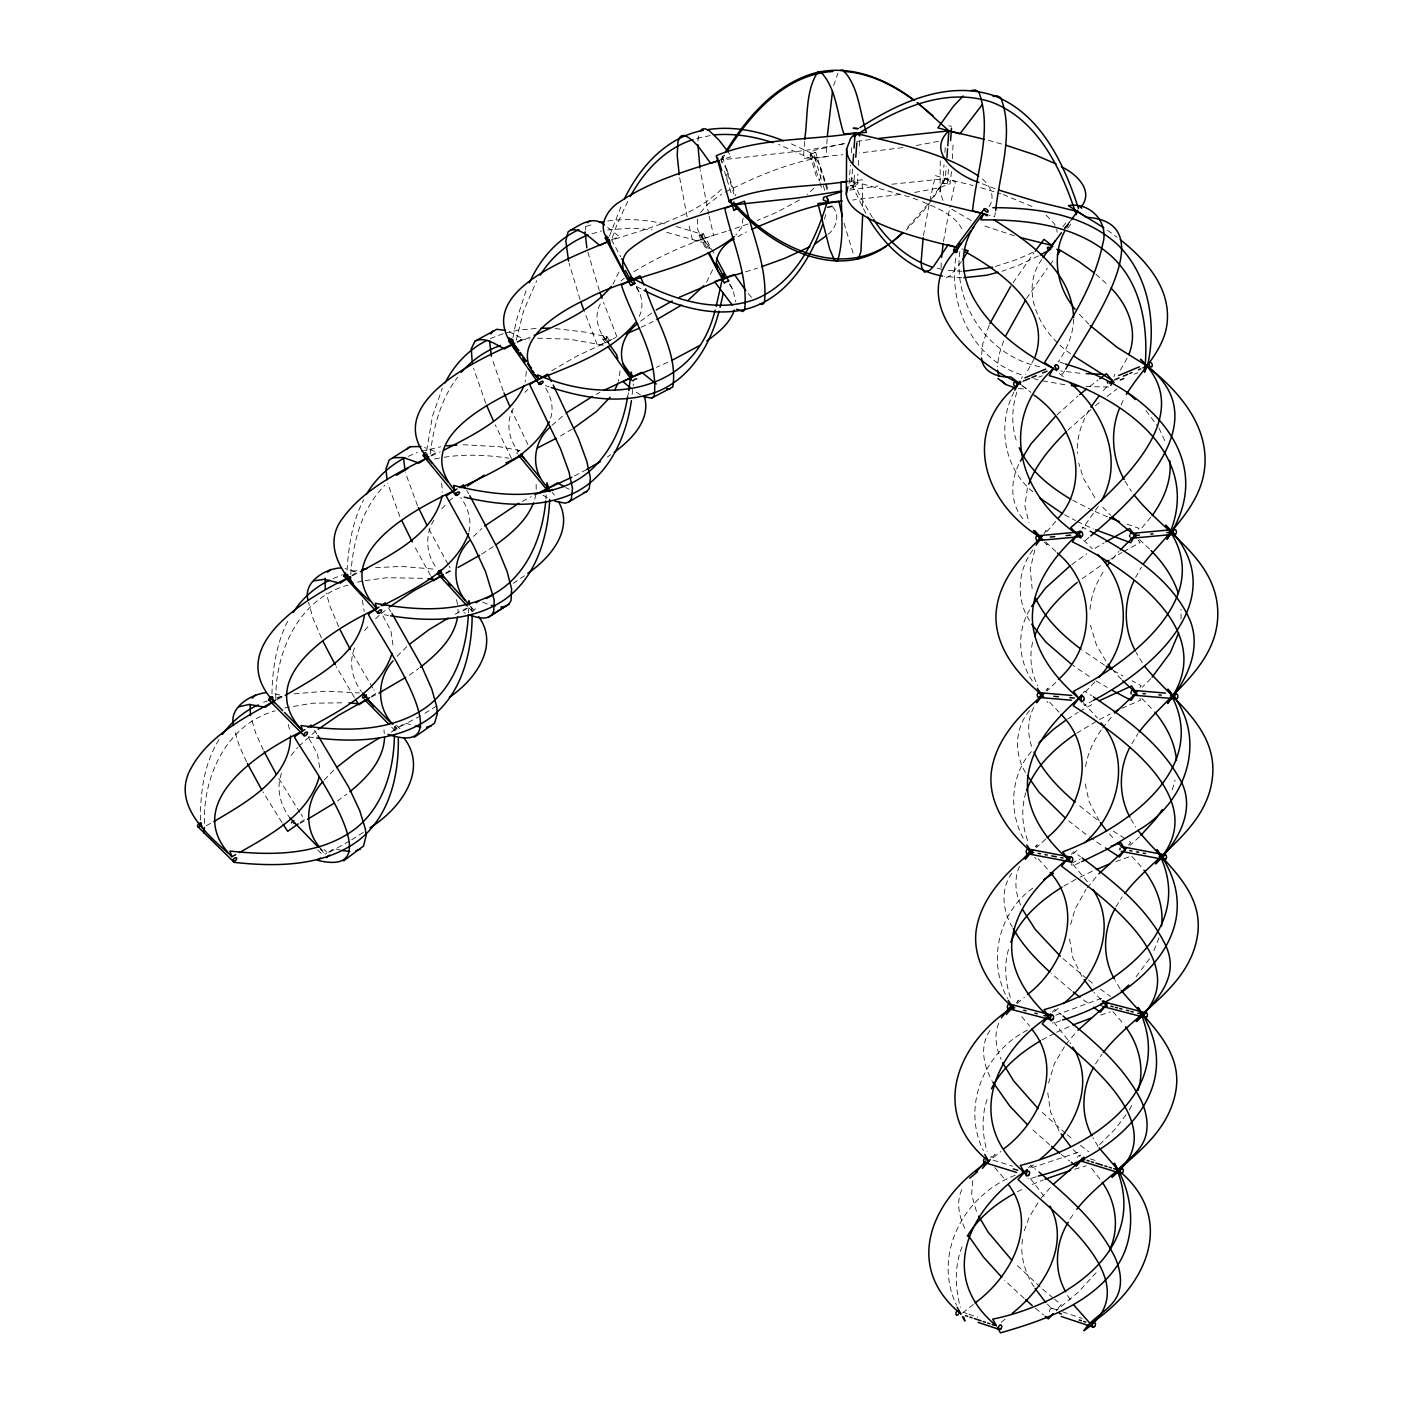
<?xml version="1.0" encoding="UTF-8"?>
<svg xmlns="http://www.w3.org/2000/svg" width="1403" height="1403" viewBox="0 0 1403 1403"><rect width="100%" height="100%" fill="white"/><g stroke="black" fill="none" stroke-linecap="round" stroke-linejoin="round"><path stroke-width="0.75" stroke-dasharray="5 3.75" d="M942.991 200.383L940.045 191.773L940.273 159.03M743.116 218.237L741.573 227.409L735.768 235.178M394.471 730.945L394.541 726.982M200.471 820.159C200.261 791.748 204.259 761.864 220.271 737.715M204.435 823.456C202.751 776.403 226.812 724.246 275.146 710.847M941.115 267.903L941.22 262.659M468.374 612.778L468.549 608.762M271.954 693.941C272.445 668.161 276.601 641.855 288.965 618.916M275.795 698.817C275.321 651.483 299.014 598.625 347.909 585.086M526.406 371.392L525.143 381.897M620.056 370.813L618.442 381.318M850.2 188.809L857.286 184.722L857.864 173.972M858.338 165.379L858.689 158.942M859.373 146.035L859.723 139.598M914.703 192.439L938.765 187.914L950.077 183.723L951.725 169.5M952.304 158.749L953.233 141.563M955.724 258.222C948.568 307.011 973.91 360.939 1023.436 375.408M959.81 251.751C952.76 304.889 988.922 357.905 1042.429 367.253M703.271 233.635C699.395 239.089 697.607 232.67 703.271 233.635L710.392 246.91M804.533 141.528L803.498 158.329L826.051 156.838L827.191 137.932M1090.043 609.498C1090.973 594.96 1096.988 581.105 1105.038 569.092M1181.01 619.056L1181.063 609.2M545.872 499.082L546.17 494.996M347.12 570.284C348.435 546.118 352.311 521.39 363.71 499.749M350.803 574.616C352.837 542.452 361.536 508.517 385.001 485.105M849.043 183.512L850.393 165.098M851.305 152.804L851.902 144.614M852.515 169.009L851.621 180.952L848.552 185.371M850.499 185.862L853.638 185.862L854.725 171.552M948.463 169.219L947.411 183.547L942.711 183.267L943.991 164.8M944.885 152.524L945.341 146.386M940.045 191.773L940.536 187.423L945.376 178.619L946.253 166.676M1073.716 319.06C1073.137 334.493 1067.139 349.347 1058.213 361.816M1021.98 1244.163L1022.577 1238.446M585.261 230.022L585.7 226.392M632.157 394.366L633.402 384.001M426.722 450.573L432.387 416.463L442.313 388.245M430.247 454.063C433.474 426.95 440.77 399.206 457.624 377.214M697.922 140.879L698.659 135.021M697.344 219.166L697.484 228.952L707.112 248.664M726.912 179.321L726.789 169.553L721.037 159.907L731.384 156.575L728.052 151.892M1085.641 766.617C1087.571 753.236 1093.656 740.696 1101.408 729.735M1032.608 642.346C1029.188 656.832 1030.959 672.423 1037.659 685.734M923.455 235.599L929.4 203.207M943.447 241.579L950.199 205.224M995.341 212.642L994.622 216.728L989.115 215.238M468.918 531.79C471.987 519.811 467.795 507.255 460.728 497.486M534.841 499.17L535.525 495.469M1070.612 924.595L1075.066 909.004L1086.027 889.379M627.562 397.119L628.421 392.84M972.665 1180.835L971.648 1194.549L976.681 1212.297M512.954 337.597L516.497 320.112L526.791 288.404M516.216 340.333L523.582 310.957L536.735 280.688M929.803 201.225L935.38 175.621L955.373 181.601L950.62 203.242M1027.347 488.034L1024.909 506.15L1028.978 522.775M1048.532 1083.116L1054.372 1063.79L1064.859 1045.954M1025.856 792.537C1020.753 809.25 1022.173 827.524 1028.802 843.606M550.607 418.164C554.238 407.151 550.748 395.12 544.118 385.983M1024.26 1230.782L1029.118 1217.366L1038.921 1201.266M1008.511 949.428C1003.899 965.124 1005.39 982.153 1010.388 997.568M1016.824 392.156C1011.721 408.326 1011.107 426.214 1016.947 442.278M833.628 85.513L837.942 73.202M1172.259 789.871L1175.1 780.033M281.529 773.246C275.83 788.293 280.354 805.287 289.79 817.809M987.098 1099.408C981.346 1116.122 982.24 1134.518 987.063 1151.354M962.09 1246.741C954.356 1265.98 955.005 1287.516 960.389 1307.28M824.385 219.184L826.876 211.502M1034.87 549.853L1030.188 569.18L1032.134 588.541M354.608 647.94C348.523 662.426 352.293 679.245 361.378 691.609M1019.507 866.247C1013.913 878.769 1015.211 893.395 1020.928 905.636M1159.001 937.87L1153.494 951.55M815.722 152.453L811.109 153.786L815.722 152.401L827.665 191.773M1113.929 376.706L1114.754 374.338M609.568 235.914L621.739 204.715M612.146 238.142L616.969 224.515L628.404 199.98M639.172 316.429C643.959 306.941 642.241 295.524 636.313 286.966M1018.701 464.446C1009.704 482.457 1010.37 505.957 1024.821 520.987M600.326 303.96C592.75 317.639 599.379 333.405 608.779 344.244M618.933 272.094L612.673 284.809M712.671 269.762L706.41 282.477M998.743 1023.278C993.762 1034.835 996.148 1048.181 1001.076 1059.353M1014.018 391.998C996.919 424.916 1003.724 468.006 1032.906 491.839M989.168 325.321L982.942 342.998L981.574 354.538M1003.671 340.876L998.831 355.117L997.463 366.657M819.299 180.285C823.403 172.727 820.369 163.502 814.775 157.574L810.11 154.768L811.565 151.805L814.599 150.279L846.272 143.053M961.792 1189.691C955.618 1202.757 959.494 1218.137 965.843 1230.396M513.34 408.343C505.396 422.18 508.587 440.086 518.9 451.801M1121.067 404.958L1124.277 397.943M1034.221 358.694L1025.628 374.285M1127.17 358.081L1119.366 371.953M1033.748 707.48C1027.066 720.02 1027.417 735.225 1032.292 748.325M1135.588 577.475L1141.463 567.075M1029.662 609.849C1015.912 632.42 1018.385 662.234 1033.941 683.261M1088.798 410.395C1081.397 423.39 1076.276 438.297 1077.451 453.415M1129.345 1109.878L1132.379 1104.038M989.062 206.644C996.305 196.385 989.15 183.53 980.118 177.181M1066.508 227.987L1070.226 221.376M1131.783 743.853L1137.956 733.681M1021.366 378.477L1022.384 376.67M1138.429 529.212L1138.938 528.3L1123.382 522.968M433.965 520.127C424.495 534.701 426.161 554.36 436.526 568.022M1011.861 873.192C1000.164 889.064 1002.601 910.95 1012.352 927.102M1098.374 506.22L1082.695 528.44M1041.833 259.362C1017.929 292.771 1041.833 334.826 1071.91 354.608M1115.946 906.847L1122.172 896.868M1149.531 958.74L1135.185 977.996M933.854 197.086L945.71 177.743L929.452 202.207M720.686 159.451L724.018 154.225M724.72 155.137L721.388 160.363L720.774 159.574M1064.649 370.813L1062.404 374.303L1059.055 372.111M990.08 1030.451C979.452 1045.323 983.31 1065.561 991.956 1080.415M1095.48 1063.948L1101.969 1054.091M1013.089 282.757L1033.958 252.786M1026.54 298.523L1047.357 268.271M1126.1 1114.754L1114.911 1129.415L1099.356 1144.866M1032.818 550.029C1017.561 570.232 1015.737 599.239 1029.574 620.67M1044.025 533.754L1046.182 530.527L1044.288 533.28M961.406 261.589L949.831 276.163L944.465 278.197M1029.609 710.567C1014.737 727.701 1014.001 753.288 1025.383 772.457M1139.973 687.523L1141.235 685.681L1132.063 680.823M700.553 212.572L707.708 204.242L721.651 194.123M1070.015 1219.032L1074.523 1212.543M1082.029 528.089L1082.678 527.177L1088.219 530.159M1102.6 728.069L1112.281 715.968M928.19 203.926L905.426 229.724M931.311 200.506L922.42 212.537L906.233 230.074M1049.847 264.921L1053.6 259.888M1062.825 226.865L1066.648 221.762M1070.857 220.376L1064.614 228.426L1069.384 222.042M1065.035 227.882L1069.963 221.306M1067.683 228.286L1071.506 223.182M1031.328 751.57C1009.792 776.157 1008.441 813.442 1024.821 841.099M1064.614 228.601L1068.42 223.551M1064.614 228.426L1069.928 221.551M1045.954 690.802L1048.059 688.066L1045.182 691.223M1087.29 887.731L1097.532 875.262M1128.643 845.132L1130.748 842.396L1127.24 840.134M1112.369 559.06L1118.91 551.397M1083.186 692.959L1084.607 691.135L1091.622 695.73M1055.757 521.32L1045.13 533.614M1150.811 517.321L1140.201 529.843M1065.947 1044.341L1076.557 1031.749M1035.87 846.605L1037.361 844.799L1034.327 847.517M291.017 755.48L297.629 747.536M324.268 780.015L334.914 768.914M1071.366 854.374L1073.628 851.674L1080.415 856.654M1041.184 1198.039L1052.11 1185.553M1096.111 1272.731L1078.311 1292.198L1056.354 1310.56M1016.438 1002.829L1018.753 1000.129L1015.632 1002.549M1052.39 1012.159L1054.74 1009.476L1061.334 1014.685M364.622 630.543L370.076 624.317M397.102 656.271L408.027 645.45M1094.849 681.946L1083.484 693.941M991.956 1157.756L995.148 1154.195L990.395 1157.44M1056.389 1310.016L1057.196 1309.122M1057.985 1308.245L1061.194 1304.685L1054.723 1299.318M1028.434 1167.927L1030.837 1165.262L1035.695 1169.295M1055.74 682.367L1047.006 691.03M1150.811 678.596L1142.27 687.242M828.068 234.389C836.293 227.952 840.415 215.325 832.645 206.872M441.752 508.868L447.434 502.818M1103.196 390.613L1107.213 386.351M473.548 536.384L481.983 528.44M721.423 189.247C691.767 217.939 649.396 227.461 611.445 240.334M813.95 188.16L807.163 194.438M1045.673 839.117L1036.291 847.728M1139.429 836.784L1130.029 845.395M298.962 746.203L315.149 731.524M1056.915 414.902L1078.065 395.927M1067.736 430.283L1093.709 407.133M524.862 392.366L527.861 389.508M552.045 425.284L565.304 413.832M375.566 618.846L379.687 614.935M1073.313 853.761L1079.012 848.605M448.855 501.309L453.116 497.521M1089.079 537.314L1084.256 541.418L1083.414 540.558M1054.442 1011.581L1060.422 1006.53M1017.017 1003.566L1024.471 997.34M1030.521 1167.384L1033.555 1164.876M1095.375 405.765L1102.056 400.311M381.3 613.62L387.754 608.376M993.342 1157.615L1000.988 1151.425M1032.783 888.134C998.252 912.704 987.203 961.388 1007.547 998.533M621.038 280.828L624.282 278.232M1001.251 1322.292L1005.933 1318.592M640.592 321.217L653.149 312.062M962.616 1312.91L973.524 1304.316M1089.763 386.369L1098.075 380.038M1107.055 396.505L1117.034 388.894M1071.804 564.532L1086.676 553.887M1082.169 578.702L1102.004 564.725M337.421 801.043L346.787 794.133M409.255 675.176L418.76 668.407M320.042 848.92L325.566 854.339L326.618 853.603M328.705 852.147L333.932 848.464L340.806 850.165M276.794 699.203L282.038 695.52L273.41 693.433M300.277 822.491L304.486 819.545L301.049 814.266M607.341 457.062L610.761 454.695M493.277 546.591L481.457 554.255M391.174 732.226L405.011 722.913L413.534 725.702M351.802 575.458L357.151 571.88L345.033 568.566M513.165 583.35L524.494 575.791M371.672 696.221L375.969 693.363L373.794 689.785M799.429 200.015L776.788 212.309L757.287 220.481M363.289 832.382L351.066 840.151M467.339 608.271L461.903 611.726L465.27 613.146M1067.543 719.09L1078.013 712.408M1076.785 733.173L1097.69 720.563M431.124 455.501L436.614 452.047L424.53 447.522M445.61 573.196L451.117 569.758L449.065 566.111M436.543 706.112L422.338 714.811M1027.417 1030.153C984.362 1051.934 961.318 1105.985 983.345 1150.618M551.66 370.778L576.651 356.204L612.918 339.245M572.214 429.055L559.815 436.333M1094.954 548.345L1104.143 542.821M1110.825 559.201L1121.856 552.554M633.858 271.726C662.812 254.118 694.275 240.667 726.807 231.267M349.347 841.169L329.372 852.322M1093.463 700.255L1084.414 705.516L1083.73 704.639M1063.807 886.152L1076.399 878.997M420.584 715.793L390.806 731.7M725.281 192.071C761.952 173.534 801.411 157.276 842.782 154.768M517.023 341.876L522.723 338.667L509.184 331.669M1079.766 711.303L1093.639 703.604M1099.426 719.599L1110.369 713.899M737.785 236.651L746.431 231.863M1123.68 551.572L1140.043 542.61L1138.096 539.962M596.205 394.401L599.94 392.366M586.629 469.584L573.669 476.336M1038.448 255.925L1017.999 265.518L1002.023 271.27M522.337 501.397L531.193 496.644M206.153 825.736L211.853 822.667M299.891 823.403L305.608 820.334M1042.008 1039.904L1054.828 1033.169M277.496 699.413L283.266 696.414M371.234 697.081L377.004 694.082M455.221 614.111L466.761 608.183M352.504 575.651L360.361 571.775M446.242 573.318L452.134 570.407M1015.176 1175.311C964.387 1194.619 931.943 1253.861 956.565 1305.316M1017.298 1191.761L1022.857 1189.043M1071.436 863.301L1080.328 858.969M1079.959 877.261L1092.428 871.175M641.118 327.285L653.272 321.497M611.901 239.79L619.109 236.37L606.114 226.164M612.146 339.21L597.731 346.032L584.297 311.396M613.357 338.649L615.759 337.509M667.828 362.29L656.394 367.305M333.09 578.58L342.367 574.792M431.387 455.922L440.314 451.819M1032.871 252.347L1018.104 259.029L994.446 266.78M1079.942 862.529L1072.401 865.949L1071.208 864.195M1055.81 1015.158L1102.249 998.059M1056.652 1032.205L1071.12 1025.786M1121.891 708.269L1140.797 700.062L1139.639 698.308M408.308 456.343L417.375 452.432M1038.729 377.249L1042.183 375.794M1134.203 374.18L1137.658 372.724M1031.766 1167.77L1078.661 1152.126L1080.573 1155.546M1032.134 1184.483L1043.113 1179.976M517.321 342.332L530.334 337.123M942.641 183.179L947.376 183.53M490.313 338.561L503.309 333.633M1060.563 1020.718L1052.846 1023.629L1052.303 1022.752M1115.876 861.617L1129.397 856.672L1128.854 855.812M747.904 224.024L728.823 230.618M263.518 702.307L267.429 700.939M1036.308 1176.714L1028.522 1179.292L1028.013 1178.432M1100.583 1015.053L1110.334 1011.896M696.782 138.406L710.584 135.512M745.659 271.849L757.515 268.131M585.998 226.392L591.75 224.673M591.908 233.81L601.501 230.934M421.356 451.292L440.823 446.785M1074.54 1169.243L1086.343 1165.84M505.326 333.142L517.479 330.249L536.946 328.355M277.18 697.537L284.669 695.818M284.756 707.936L312.325 703.219L344.752 702.78M844.676 143.667L805.041 150.507L721.037 159.907L721.879 162.713M938.432 141.335L915.265 145.719M352.223 571.6L359.747 570.056M357.66 582.14L363.307 580.982M365.201 580.596L387.228 577.703L423.846 578.352M434.544 458.904L442.155 457.606M444.049 457.29C465.533 453.8 487.56 455.063 509.008 458.237M849.639 190.142L878.085 185.95M607.709 221.078C627.685 217.868 648.221 220.148 667.881 224.498M607.709 229.952L631.543 228.058L652.062 229.829M856.759 141.422L870.772 139.476M902.848 147.578L859.267 152.997M899.779 194.543L852.515 200.015M294.209 693.836L326.145 691.135L359.378 692.907M891.94 184.231L945.376 178.619L973.068 185.512M520.215 340.035L529.808 338.895M849.008 181.233L862.126 179.83L862.687 210.134M375.478 567.654L401.328 566.426L436.491 569.32M961.984 271.253L946.411 270.2M961.879 277.741L944.394 276.496M537.63 338.176L569.776 339.193L604.711 345.506M1108.335 386.982L1085.975 386.579M463.008 444.698L499.714 446.768L520.145 450.626M1018.403 388.631L1026.75 389.069L1022.787 386.035M850.604 185.477L853.585 185.827M948.814 125.832L951.637 126.217M1079.959 373.251L1060.58 370.953M555.237 328.565L585.928 332.213L605.973 336.58L608.025 343.928M308.537 736.943L316.622 737.943M1064.842 384.755L1042.008 380.757M384.457 614.795L388.491 615.443M676.193 226.514L702.184 234.301L704.271 242.859L665.794 232.039M937.151 268.219L944.482 270.007M988.378 140.335L1003.689 144.597M980.785 187.651L1001.04 193.877M1014.509 235.827L982.942 225.445M961.914 248.892L963.159 249.278M1033.853 378.617L1038.01 379.897M1090.306 1158.896L1097.427 1161.105M992.991 1160.123L1012.598 1166.191M909.39 196.876L851.621 180.952L857.286 184.722M545.381 385.615L549.292 386.895M1051.952 1308.315L1057.266 1310.086M1062.597 1311.875L1082.134 1318.399M963.528 1312.419L967.088 1313.611M968.859 1314.208L977.733 1317.171M995.148 188.791L980.715 183.162M1003.127 194.543L1032.836 206.837M913.125 198.226L920.578 200.945M1059.651 361.974L1065.491 364.096M945.376 178.619L951.024 182.39M1107.598 516.918L1094.445 511.253M791.397 143.878L814.178 154.523L815.371 160.643L778.612 144.439M922.56 201.769C937.344 208.328 955.303 214.641 962.651 230.285M482.667 602.097L487.718 604.255M1092.656 510.429L1072.699 500.275M1077.294 521.565L1093.498 529.001M565.795 487.63L569.32 489.261M971.314 220.517L951.129 208.872M636.594 286.58L642.136 289.421M1064.544 514.726L1075.47 520.583M640.469 394.944L634.226 390.806M542.943 495.171L547.889 498.047M1113.596 670.546L1122.874 675.948M1096.059 680.893L1107.195 687.382M1104.494 665.127L1082.748 650.413M1089.359 676.562L1072.629 665.075M1113.21 831.032L1125.487 838.994M1089.605 836.96L1101.969 845.623M1100.408 989.097L1110.58 996.516M1083.362 999.865L1090.149 1004.794M1107.511 230.215L1117.086 237.317M1097.321 819.878L1076.785 803.638M1086.08 834.487L1068.683 820.895M1021.84 385.351L1030.959 392.419M1086.816 978.75L1061.808 957.618M1088.518 980.083L1093.621 984.064M1071.454 990.553L1051.356 973.489M1080.433 1145.339L1088.71 1151.81M1061.405 1154.511L1069.665 1160.982M1095.936 274.251L1108.3 285.335M1053.092 1297.968L1041.763 1288.392M1035.432 1308.175L1043.534 1314.874M1065.526 1133.326L1039.553 1110.036M1067.174 1134.711L1072.155 1138.868M1049.795 1144.901L1031.521 1128.714M1059.493 373.514L1065.526 378.564M1139.499 539.629L1149.723 549.222M1045.761 541.979L1055.985 551.554M1040.132 1286.954L1014.597 1263.068M1024.085 1298.319L1004.636 1280.237M1046.147 215.185L1054.284 223.673L1056.389 227.952M1044.183 542.049L1047.269 544.838L1044.954 542.224M1083.712 540.225L1092.376 548.783M1141.919 698.466L1153.424 710.514M1049.619 702.166L1059.686 712.847M1083.204 702.622L1097.479 718.003M1088.851 324.268L1079.188 314.044M323.953 849.411L327.022 852.428M317.709 849.99L322.322 854.515M1131.958 856.444L1142.831 868.615M1038.22 858.776L1049.093 870.947M1100.829 999.585L1094.007 992.377M1073.067 864.388L1089.728 884.556M1112.912 1011.651L1123.382 1023.716M1073.242 1149.618L1079.854 1156.318M396.453 725.193L401.012 729.823M394.681 726.807L396.488 728.648L392.822 724.211M391.735 727.21L396.277 731.84M1102.74 507.184L1110.685 515.322M1121.313 679.333L1113.298 670.616M1053.723 1022.05L1070.717 1043.569M994.762 1167.506L1005.355 1179.923M1047.287 1304.053L1053.285 1310.244M1030.416 1178.59L1046.129 1198.916M468.83 607.78L471.776 611.006M1109.317 833.803L1115.069 840.169M748.29 293.578L752.113 298.015M1021.805 1016.666L1029.644 1026.067M319.253 846.763L325.566 854.339M470.601 606.201L474.267 610.621M1145.988 410.588L1157.861 426.494M552.116 492.313L554.466 495.154M1091.516 1168.261L1101.145 1180.695M602.589 335.317L611.357 346.611M699.659 233.775L709.936 248.313M1046.971 701.553L1047.62 702.447M606.657 336.404L610.41 341.736M607.341 341.473L608.902 343.7M603.027 339.456L605.535 342.998M1120.085 988.659L1115.227 980.592M1105.81 660.971L1096.357 644.784L1090.447 625.247M1094.901 497.679L1083.502 478.528L1078.697 463.113M1098.023 1146.304L1092.884 1137.71M1034.853 857.321L1035.993 859.074M1034.099 1286.954C1026.137 1274.906 1021.507 1260.56 1021.77 1246.057M872.42 217.57L859.478 195.07L851.674 177.707L851.586 184.196L865.914 213.694M1067.56 1295.548L1071.664 1301.826M314.553 730.367L316.832 733.874M299.909 812.512L278.566 778.174M281.985 822.526L262.887 791.818M1142.288 662.707L1136.22 652.605M309.063 738.574L317.394 753.849L320.007 769.282M382.966 615.917L390.911 630.789L393.103 645.818M1125.048 481.247L1131.484 491.506M388.666 608.148L390.858 611.708M372.707 687.996L351.381 651.466M354.468 697.659L336.299 666.688M1099.25 821.018L1089.166 801.727L1084.817 782.278M729.455 283.985L733.015 289.947L735.838 301.943M636.594 287.808L639.259 292.28M1130.871 818.949L1135.641 827.174M466.673 490.261L468.742 493.874M448.031 564.287L428.88 529.019M430.44 575.3L414.201 545.785M730.051 284.616L733.015 289.947M1081.888 976.558L1072.769 957.425L1069.384 938.169M711.409 248.805L714.478 254.487M703.236 238.58L708.533 248.454M698.957 235.634L707.112 250.804M611.568 239.773L620.722 256.837M707.989 244.753L710.479 249.401M1059.019 1130.8L1050.531 1111.842L1047.76 1092.727M1158.931 428.073L1166.033 443.453M527.914 444.488L511.657 410.57M511.516 458.518L495.136 424.758M263.273 749.956L255.925 733.629L250.962 717.599M246.507 761.741L239.159 745.414L234.196 729.385M338.632 626.615L330.161 606.762L326.127 592.978M321.462 638.067L312.992 618.197L308.52 602.361M417.48 505.571L405.379 472.653M399.89 516.602L387.789 483.667M503.203 390.999L491.857 358.081M485.771 403.292L473.618 368.393M616.969 336.93L603.536 302.311M853.042 253.119L843.764 222.165M599.344 290.561L587.822 252.049M580.105 299.646L569.074 263.255M820.527 167.22L828.682 191.299M726.789 169.553L735.61 195.648M395.558 725.825L396.733 729.35M470.812 606.885L472.32 611.673M814.775 157.574L821.597 179.987M823.298 185.599L824.999 191.211M811.109 153.734L819.282 180.636M819.913 182.706L822.439 190.983M722.598 156.855L733.927 194.105M724.439 171.131L731.261 193.544M810.11 154.768L817.335 179.83M288.246 724.404L290.246 732.138M709.111 216.062L713.583 235.248L692.872 241.912L688.399 222.726M456.519 599.677L457.816 605.359M362.342 600.116L364.219 611.498M708.708 214.133L700.167 169.903M687.154 216.974L679.455 176.585M441.664 483.035L442.454 492.243M1056.669 229.391L1057.213 232.284M383.984 729.806L384.264 733.699M457.974 609.165L458.132 612.971M536.156 484.386L536.209 491.751M1049.654 1311.717A2.403 1.508 -71.5 0 1 1050.637 1308.771A2.403 1.508 -71.5 0 1 1052.618 1308.876A2.403 1.508 -71.5 0 1 1052.32 1311.858M1077.469 1157.493A2.403 1.508 -72.8 0 1 1079.872 1155.686M517.374 453.678A2.403 1.122 -39.5 0 1 518.04 451.17A2.403 1.122 -39.5 0 1 520.829 450.679M473.512 610.691A2.403 1.175 -42.4 0 1 471.618 609.796A2.403 1.175 -42.4 0 1 474.81 607.464A2.403 1.175 -42.4 0 1 474.109 610.27M604.36 339.368A2.403 1.035 -35.2 0 0 606.815 336.562A2.403 1.035 -35.2 0 0 603.36 337.877A2.403 1.035 -35.2 0 0 604.36 339.368"/><path stroke-width="1.5" d="M862.705 214.484L860.916 251.716L858.513 258.661L856.935 258.941M970.876 230.758L958.161 247.77C928.4 240.597 898.271 233.231 870.702 219.552C860.618 213.835 847.833 206.89 846.307 194.105L846.605 149.104L850.621 138.529L855.146 133.18C897.254 143.702 941.957 151.734 978.68 176.182M489.489 340.648L491.401 356.222M394.418 734.909C394.033 769.581 383.44 806.971 354.977 829.033C319.41 855.567 272.147 855.655 229.934 851.06L231.828 856.689L235.634 854.655M398.312 738.241C399.013 775.385 389.49 816.441 358.747 840.292C323.181 866.826 275.917 866.914 233.722 862.319L232.775 859.495M1051.864 247.472L1051.917 244.631M204.294 831.418L204.364 827.437M468.304 614.795C466.673 649.115 455.221 685.769 426.565 707.042C390.42 732.84 343.051 731.489 301.014 725.509L302.75 730.981L294.402 736.873C303.188 754.937 397.715 880.242 317.218 860.232L320.358 858.022M468.707 604.746L468.865 600.73L469.952 604.149M472.162 615.689C471.882 653.184 461.587 694.503 430.037 717.968C397.47 741.31 354.977 742.52 316.622 737.943M1161.561 926.19C1164.034 906.005 1156.212 885.959 1143.954 870.193M630.701 285.458L634.98 283.283L630.736 285.528L605.237 238.054L606.868 236.248M546.469 490.927L547.047 482.772L549.362 490.682M549.713 499.433C548.029 536.665 536.384 577.247 504.484 599.712C471.268 622.195 428.634 621.862 390.508 615.777M350.347 580.789L350.645 576.668M852.954 163.029L853.603 154.084M854.041 148.104L855.146 133.18C809.356 140.458 759.356 137.652 716.337 155.645L729.472 202.26L734.663 204.75L797.851 197.946L841.712 190.983M855.777 157.224L856.83 142.896M946.92 157.715L947.569 148.753M947.797 145.772L948.884 130.847L917.913 102.945M950.585 140.563L951.48 128.269M804.656 139.423C808.11 117.256 805.094 91.405 817.826 72.009L820.439 71.641C836.241 87.635 836.995 113.397 843.887 133.916L866.423 132.426C859.53 111.907 858.794 86.144 842.993 70.15L840.362 70.518M827.367 135.863L832.488 91.3M941.571 257.398L943.167 243.701M250.12 704.552L250.436 715.512M846.307 194.105L847.973 186.827M384.545 737.575C383.545 760.303 366.604 778.086 349.926 791.66M628.842 390.7L631.069 372.023L632.35 376.969L603.641 390.455M923.174 237.703L921.122 261.905L921.613 267.114L924.472 272.217L929.856 270.183L933.486 266.5L948.165 244.788L958.161 247.77L961.23 243.35M325.198 578.246L325.215 588.839M364.377 615.303C358.484 655.675 317.008 676.895 285.177 695.414M457.571 616.794C454.204 638.47 436.719 654.342 420.356 667.267M545.732 501.117C542.242 538.629 525.546 578.562 490.015 595.977C454.397 613.251 413.131 610.165 375.303 603.255L376.863 608.534C335.071 628.246 251.488 677.386 302.75 730.981C259.695 751.447 179.514 803.428 231.828 856.689M995.692 210.608C999.199 173.919 1014.65 133.32 1000.742 97.666L997.358 95.93L993.149 96.491M442.12 495.943C433.194 534.824 392.138 553.975 360.361 571.775M723.317 293.052L720.09 307.31M627.562 397.119C621.81 432.79 602.992 469.356 568.496 484.509C532.07 500.152 490.892 494.628 453.572 485.42L454.853 490.366C414.727 509.219 327.057 554.623 376.863 608.534L375.092 606.605M631.42 400.592C626.071 438.35 607.867 478.318 571.074 494.4C537.296 508.921 499.03 505.29 464.13 497.136M1138.043 1090.482C1144.936 1068.77 1138.955 1044.779 1125.522 1026.873M716.179 306.24L723.562 273.69L724.685 279.179M719.038 311.168C710.339 345.752 689.171 380.353 654.131 392.858C620.652 404.415 584.104 398.189 551.239 387.544M319.147 777.052C308.555 814.424 270.797 834.592 239.422 852.621M1035.028 356.958C1052.232 308.695 1001.935 272.059 965.352 251.874M1128.766 354.626C1138.464 331.283 1128.082 305.047 1110.983 288.124M392.051 653.377C380.178 690.276 342.069 709.427 310.449 727.017M1119.454 408.466C1110.089 431.37 1112.07 458.062 1124.206 479.528M1034.59 636.348C1042.183 614.163 1059.563 597.082 1077.206 582.438M855.286 132.776L854.059 136.442C893.729 110.714 943.167 86.249 991.22 101.998C1038.466 119.799 1061.615 169.798 1076.259 214.694L1077.75 210.187M733.716 209.871L738.329 208.538L733.751 209.976L730.577 199.524M956.776 251.733L958.705 246.191M958.986 245.402L959.81 243.035M1110.895 385.404L1112.561 380.669L1073.593 355.994M1178.678 632.893L1170.26 652.798L1152.126 677.158M734.365 310.028C729.858 323.549 718.055 333.002 706.779 340.911M715.127 310.081C694.59 394.19 606.99 405.116 537.7 374.899L538.612 379.301C501.134 396.909 407.589 436.263 454.853 490.366M468.602 533.614C454.73 570.495 415.288 588.401 382.721 605.658M533.438 502.888C526.669 520.653 511.341 533.333 496.522 544.399M1028.802 484.175C1036.361 463.744 1051.093 446.926 1066.262 431.721M734.365 205.522L734.997 203.873C775.736 250.436 851.586 285.09 902.427 232.53M1026.522 790.818C1034.853 766.617 1054.6 748.606 1075.031 734.295M1109.72 1249.582C1119.822 1227.853 1115.911 1201.512 1102.179 1182.255M822.509 224.954C809.373 262.115 784.259 300.751 743.257 309.817C709.111 316.85 674.334 305.503 643.995 290.368M1064.649 231.285C1051.163 256.468 1057.16 287.878 1075.101 309.256M1129.889 747.238C1118.629 768.932 1118.401 795.659 1129.924 817.3M1147.549 365.341C1156.966 324.075 1148.934 274.392 1116.963 244.017C1083.467 213.957 1036.133 207.626 992.78 207.679M1010.756 942.307C1020.034 918.141 1040.623 900.586 1062.018 887.17M549.415 421.601C532.281 455.975 493.453 471.601 460.85 487.665M524.248 385.404C509.464 418.217 474.004 434.334 443.874 450.188M614.76 390.122L617.986 383.072M1101.25 500.941C1124.645 460.307 1103.459 410.728 1070.086 382.914M991.465 1088.781C1001.724 1067.823 1020.647 1052.601 1040.377 1040.921M1133.94 580.93C1123.259 602.781 1123.715 629.544 1135.378 650.922M1115.157 908.513C1103.004 929.926 1102.144 957.372 1114.35 978.961M989.852 323.619L1010.651 286.405M1005.758 335.755L1025.505 300.207M529.317 282.845C539.453 260.449 556.149 239.913 578.913 229.654M1093.796 1067.227C1081.678 1087.886 1080.345 1114.613 1091.902 1135.799M1020.455 461.113L1030.872 444.032L1055.442 416.34M1081.871 206.066C1093.849 189.791 1075.417 173.2 1061.352 166.782M624.37 199.068C639.803 166.939 666.811 136.845 703.359 130.391M630.28 196.49C643.942 171.376 665.092 148.42 693.012 139.634M1068.244 1222.259C1055.284 1242.918 1053.513 1270.346 1065.684 1291.777M445.084 382.844C454.239 364.868 468.742 349.365 486.946 340.42M1014.737 390.227L1019.823 381.195M1135.886 533.719L1130.783 542.751L1095.48 529.79M724.509 282.687L728.683 280.863M1054.53 366.657L1055.582 364.868M1126.363 394.418C1141.376 369.41 1167.524 348.418 1167.471 316.727C1167.822 284.441 1144.076 258.538 1120.295 239.685M470.338 615.303C477.002 617.408 485.473 620.336 491.506 615.198L493.663 611.568L494.207 599.975L485.596 571.758L473.583 545.749L446.154 495.908L457.027 488.998M488.104 617.39L508.903 604.149L511.06 600.502L511.604 588.909L507.114 571.547L497.609 548.415L469.795 495.68M962.633 259.783L968.158 250.769L964.405 249.646M1042.92 257.626L1061.44 232.688M725.141 152.489C745.922 119.202 773.263 86.197 811.934 73.85C848.078 62.995 885.942 78.41 914.563 100.42M726.947 151.664C750.64 113.959 785.312 74.271 832.908 71.5M1065.754 369.077C1081.573 338.579 1169.541 222.112 1086.273 217.272L1068.402 205.575C1090.71 201.997 1109.335 222.586 1102.635 244.385C1093.603 287.931 1067.753 325.514 1044.534 362.605L1053.46 368.445L1049.234 375.636C1119.892 395.541 1207.632 454.818 1167.033 539.366C1223.135 456.273 1142.27 385.369 1065.491 364.096M293.139 612.462C301.908 598.607 314.816 587.401 329.512 580.246M540.225 275.286C551.204 257.065 568.215 242.631 588.067 234.95M1090.955 407.098L1099.233 395.576M1058.388 518.005C1092.376 479.37 1072.821 422.005 1034.011 395.102M1152.144 515.673C1163.508 499.906 1171.891 480.633 1169.839 460.833M1001.356 1017.841L1009.722 1007.442M1031.591 606.517L1045.358 588.225L1070.138 565.777M366.446 494.294C375.583 478.932 388.806 466.182 404.678 457.904M967.263 1236.236C978.312 1217.874 995.428 1204.02 1013.983 1193.725M1036.414 702.5L1040.868 695.976M1036.063 545.206L1041.114 537.875C981.399 501.853 959.985 428.757 1020.981 382.09M1041.745 536.946L1042.376 536.034M1136.816 692.1L1137.447 691.188M1054.968 241.018L1051.899 245.437L1020.419 237.545M393.033 660.883C376.951 678.421 376.039 706.849 392.822 724.211M1139.148 731.98C1167.506 694.432 1218.137 665.899 1217.804 613.006C1217.26 558.938 1163.543 532.509 1134.098 494.908M1078.17 533.596L1080.1 530.843M728.999 200.98C765.161 184.722 808.672 187.827 847.64 181.338M1071.418 219.71L1077.346 211.415L1103.915 227.865M1162.28 809.671L1155.143 819.633L1140.849 835.346M976.155 1171.961L985.625 1161.07M1035.204 251.102L1043.955 239.369L1052.899 246.191M1057.353 254.855L1059.844 251.505L1056.862 249.225M1143.585 563.62C1168.489 531.912 1206.019 502.905 1205.054 458.43C1204.283 420.444 1176.784 389.894 1148.724 367.376M1098.795 677.456C1131.537 643.696 1131.73 587.489 1097.76 554.501M953.83 249.611L984.345 208.784M972.472 228.636L974.068 226.514M980.416 218.009L982.012 215.887M1075.75 213.554L1077.346 211.415L1037.852 201.927L999.129 190.177M469.321 540.856C451.748 558.113 451.135 587.787 469.426 604.763M1124.715 893.518C1154.564 855.006 1208.246 829.12 1212.666 775.193C1216.401 726.929 1171.067 699.08 1144.462 666.074M1036.817 702.657L1043.85 693.538M1126.521 847.868L1119.506 857.005L1105.476 847.903M1107.16 565.76L1109.755 562.41M1081.766 694.783L1073.225 705.744C1120.208 736.137 1215.927 801.359 1155.651 863.88C1178.239 841.782 1198.162 807.795 1178.625 777.122C1159.053 742.52 1125.715 718.634 1093.375 696.888M505.448 330.371L496.767 329.319L474.933 341.175L471.268 348.891L472.267 362.816M490.769 333.949L493.172 330.862M958.161 247.77C905.075 300.768 969.508 360.992 1018.806 383.001M554.939 501.292L565.514 503.168L569.039 501.783L571.372 498.854L572.494 488.349L568.881 471.671L560.534 448.802L529.65 384.51L540.856 378.003M569.039 501.783L586.945 491.366L589.278 488.437L590.4 477.932L586.787 461.254L578.439 438.385L553.256 385.123M1103.302 1052.443C1133.957 1012.808 1190.025 988.887 1197.653 934.293C1203.739 889.292 1162.596 861.354 1138.026 830.453L1108.458 848.64L1081.818 861.67M635.577 322.55C611.147 352.153 572.95 365.061 538.612 379.301C503.905 344.98 558.096 312.308 585.489 299.646C632.893 273.603 691.048 270.674 734.313 236.721M611.357 286.422C591.452 310.256 561.849 322.971 534.175 335.457M703.78 285.686L687.908 300.523M1025.4 859.267L1032.871 850.236M1107.791 1003.163L1100.32 1012.212L1093.533 1007.266M222.253 734.471C231.635 721.896 243.894 711.356 258.24 704.902M322.953 781.594C306.205 799.044 303.241 827.823 319.253 846.763M1023.822 858.724L1028.592 853.006M1081.959 695.432C1056.81 717.617 1030.591 744.59 1027.592 779.805C1025.418 811.232 1045.358 838.819 1067.595 858.899L1061.562 866.142C1102.793 897.587 1200.635 965.615 1136.184 1021.559C1158.475 999.041 1182.273 974.436 1163.438 941.062C1145.041 906.18 1113.017 881.189 1082.116 857.899M1068.349 858.005L1069.104 857.093M1076.767 1209.298C1108.458 1169.085 1166.051 1146.181 1175.819 1091.043C1183.29 1048.041 1144.883 1019.753 1121.207 990.272M984.169 139.265L948.884 130.847C925.208 152.524 958.933 176.269 978.978 182.46M610.112 397.224L596.538 411.5L573.88 428.02M550.572 426.687C532.175 442.261 529.825 471.741 548.591 488.034L571.845 477.248M1006.337 1014.474L1014.106 1005.513M1084.045 1157.194L1076.294 1166.156L1071.331 1162.28M1049.251 1015.754L1050.829 1013.966M982.31 104.523L959.915 133.811L937.87 127.866L953.602 106.049L963.159 96M982.346 1168.436L990.36 1159.544M1053.197 1313.576L1048.392 1318.908L1045.147 1316.224M1026.821 1169.716L1017.982 1179.485C1052.425 1211.315 1152.284 1283.447 1083.888 1330.763C1093.428 1315.611 1113.438 1309.613 1118.928 1291.584C1122.277 1280.413 1119.804 1268.558 1115.332 1258.053C1098.339 1223.013 1068.016 1196.899 1038.939 1171.996M1098.83 873.859L1125.118 849.709L1120.857 842.729L1111.211 846.255M1120.243 549.958L1134.869 535.525L1139.411 535.122M1058.388 679.49C1096.094 646.415 1096.409 585.086 1057.318 552.94M1109.878 383.51L1112.561 380.669M1038.939 742.818L1053.478 729.332L1065.806 720.213M1077.907 1030.328L1106.301 1004.969L1102.197 1000.935M1084.712 842.747C1118.384 813.424 1132.361 759.093 1101.057 722.913M461.166 372.444C471.829 360.448 485.21 350.697 500.485 345.524M1053.478 1184.15L1082.502 1158.983L1084.729 1159.667M1114.736 713.11L1136.184 693.029L1131.555 685.979L1099.215 700.763M1047.112 837.679C1083.817 808.181 1096.708 750.114 1061.124 714.443M266.114 692.644C250.874 694.38 228.777 707.287 233.494 725.509M252.259 698.168L255.539 695.011M1063.421 1003.636C1095.936 977.084 1118.963 928.049 1092.832 889.397M637.716 323.707C620.231 335.773 614.619 362.43 632.35 376.969L652.623 368.919M343.595 860.881L363.552 845.991L366.06 835.82L365.289 828.77L359.764 810.724L348.891 787.434L317.972 735.628M1041.114 537.875C1018.192 558.447 996.042 585.349 995.92 617.758C996.498 649.782 1019.052 675.913 1042.429 695.362C1018.227 715.793 994.008 741.766 991.044 774.842C988.94 805.813 1009.266 832.645 1031.38 852.042L1033.643 852.463M1027.47 994.499C1064.105 966.702 1084.379 910.319 1050.216 872.526M1121.225 992.167L1128.714 985.064M903.234 232.88L891.764 242.281M969.666 1178.257L977.593 1171.663M700.15 131.04L702.377 128.988L705.358 128.83L709.076 130.567L718.739 139.774L726.929 150.331M1039.693 1159.527C1071.997 1133.782 1097.514 1086.29 1072.751 1047.076M1004.074 1148.601C1039.869 1121.962 1063.948 1067.893 1031.766 1029.206M1012.229 1313.313C1043.148 1288.954 1071.068 1245.373 1049.988 1206.142M975.103 1302.913C1010.721 1277.081 1039.132 1224.749 1008.424 1184.606M827.595 207.328L832.067 206.259M1090.692 535.946C1135.027 498.977 1217.611 421.11 1148.057 366.972M1067.595 858.899C1042.429 879.523 1016.982 905.251 1012.177 938.923C1008.389 969.35 1027.049 996.972 1048.479 1016.649L1042.219 1023.822C1079.749 1055.74 1178.082 1125.68 1111.895 1177.222C1121.856 1162.105 1141.077 1154.073 1145.813 1135.483C1148.811 1123.803 1146.128 1111.614 1141.323 1100.794C1123.768 1065.842 1092.797 1040.202 1062.983 1015.982M336.492 767.581L355.257 752.902L379.599 737.785M341.42 567.917C326.022 568.11 302.715 581.877 308.064 600.291M327.513 572.231L330.845 569.425M1031.38 852.042C1006.372 872.245 980.907 897.517 976.102 930.82C972.384 960.932 991.237 988.063 1012.545 1007.301L1014.79 1007.898M997.533 1327.712L1000.444 1332.85C1044.814 1320.223 1093.866 1303.106 1119.647 1262.016C1137.202 1231.641 1132.484 1192.094 1114.28 1163.175C1153.441 1248.793 1065 1304.527 992.693 1319.136L996.568 1325.993C934.766 1275.187 971.104 1205.615 1027.47 1169.874M1079.731 394.559L1086.413 389.105M826.613 235.564L815.073 243.859M387.982 734.365C467.883 760.829 376.074 631.104 368.34 614.251L378.985 607.096M414.271 737.276L434.614 723.124L437.368 713.601L436.789 706.779L431.738 689.013L421.479 665.776L391.963 613.479M1012.545 1007.301C956.513 1043.709 928.488 1113.298 988.747 1161.316C933.328 1196.531 901.042 1265.296 961.055 1314.137L957.214 1307.263M409.641 644.152L428.757 629.842L448.241 618.057M449.416 697.168C474.617 680.683 500.152 645.678 478.581 616.548M614.181 452.345C631.192 439.823 650.834 420.339 644.591 397.102M1137.956 830.453C1188.218 801.779 1209.298 734.804 1167.857 689.066C1215.384 766.354 1125.75 828.191 1062.808 851.867L1068.805 860.67M484.807 525.95L518.777 503.309M527.791 573.301C549.836 558.412 574.002 530.001 558.903 502.309M1099.742 378.757L1106.406 373.689L1114.087 382.405M318.271 729.227L338.404 715.372L367.393 699.08L391.034 723.106M604.412 224.954C592.697 214.729 578.843 225.55 568.145 231.776L565.812 240.913L568.583 261.133M587.383 222.691L590.084 220.674M369.918 827.788C398.961 810.197 429.581 770.475 403.783 737.768M389.368 607.061L412.991 591.242L442.313 575.265L465.287 600.396M643.311 396.593L651.571 398.101L654.114 396.312C659.094 357.59 633.191 320.866 621.371 285.072L640.049 275.76L644.065 285.142M651.571 398.101L672.791 387C678.193 353.047 655.815 320.393 645.678 288.895M303.802 730.244L304.837 729.507M307.976 727.298L311.115 725.088M275.742 699.939L265.255 707.305L249.331 704.411L238.756 706.779M298.19 823.964L287.703 831.33L283.125 824.28M566.759 412.657L592.452 396.453M681.507 305.082L656.814 319.603M467.357 486.087L484.263 475.126M381.107 605.675L385.369 602.799M1043.902 879.628L1053.478 873.21M340 583.315L349.645 576.879M369.533 697.642L358.817 704.797L355.555 699.448M420.918 446.505L410.237 446.733L389.175 460.044L385.983 468.953L387.035 479.633M406.765 449.013L410.237 446.733M734.19 239.019C719.353 245.578 707.936 266.588 724.457 278.075L741.696 273.076M333.896 803.358L307.503 819.317M459.202 487.613L463.551 484.842L465.621 488.454M476.038 602.746L479.3 600.659M491.506 615.198L508.903 604.149M405.677 677.439L378.933 693.082M608.271 237.44L605.272 238.142M428.915 456.869L419.023 463.078L403.327 457.518L392.647 457.746M443.418 574.564L433.527 580.772L431.475 577.124M859.864 127.655C898.569 102.787 946.85 80.164 993.377 95.457C1039.904 112.959 1063.176 161.889 1077.714 206.136M600.589 461.447L586.629 469.584M396.453 475.336L407.905 468.409M1105.967 541.716L1129.678 528.457L1136.167 537.296M1105.318 562.515L1108.984 560.306M479.633 555.36L458.027 567.496M656.253 309.958L672.265 300.943M700.553 345.085L671.721 360.466M541.961 377.354L547.573 374.092L551.361 381.458M539.629 493.242L557.552 482.825L564.146 486.666M1093.463 700.255C1156.738 667.354 1235.78 594.381 1165.753 525.108C1219.698 596.328 1129.275 661.76 1073.418 691.363L1078.925 698.448C1055.161 677.912 1032.889 650.518 1032.362 617.618C1032.415 584.349 1054.267 556.184 1077.522 534.525L1070.787 527.616C1112.825 490.629 1202.108 417.603 1140.481 359.203L1147.216 366.113L1144.532 372.251C1148.969 331.617 1143.112 285.458 1111.597 256.293C1076.347 224.69 1026.294 219.464 980.925 219.885L983.608 213.747L987.116 215.834M514.743 343.174L504.484 348.979C495.733 344.524 485.07 336.229 474.933 341.175M512.446 460.377L522.705 454.59M886.521 246.174C834.873 282.126 771.054 245.946 734.313 205.627M809.882 246.718L784.838 258.31L761.619 266.71M556.044 438.42L537.63 447.855M1040.36 254.89L1049.935 249.716M282.74 710.655L273.655 701.412C241.298 719.301 204.505 738.381 188.37 773.614C175.042 806.304 206.522 834.031 228.145 853.077M486.227 598.537L493.312 594.732M213.765 821.649C245.771 802.446 290.246 778.683 290.526 736.031M505.852 462.99L521.565 455.221L540.155 477.792M534.929 494.733L548.591 488.034L546.907 485.982M1114.21 712.022L1118.051 710.146M751.482 229.443C780.559 216.991 810.741 204.575 842.344 201.05M719.09 160.503C685.085 171.131 650.063 181.443 620.231 201.541C606.885 209.117 595.907 228.233 609.498 240.913L599.87 245.455C591.312 239.106 582.508 228.724 570.863 229.776M679.245 297.313L724.457 278.075L716.495 263.273M626.001 333.949L639.4 328.127M1096.357 869.527L1110.089 863.739M1024.891 377.845L1045.691 369.112M1023.138 381.178L1029.644 378.459M1031.801 377.547L1036.133 375.723M1042.639 373.005L1046.971 371.181M1118.629 375.513L1139.429 366.779M1114.719 379.757L1119.05 377.933M1123.382 376.127L1127.714 374.303M1129.889 373.391L1132.046 372.479M1138.552 369.761L1140.709 368.849M1142.884 367.937L1147.216 366.113L1117.051 347.313L1090.236 325.636M1120.331 380.003L1123.803 378.547M1044.937 1179.239L1070.594 1170.383M609.498 240.913C568.811 258.503 461.675 295.875 521.232 355.52M583.438 492.751L586.945 491.366M355.713 850.919L360.308 849.113M857.829 128.62L853.199 128.287L857.899 128.567M1072.927 1024.979L1090.815 1018.21M1062.509 1019.999C1136.395 998.147 1215.401 929.067 1156.966 849.587C1201.038 930.277 1111.299 990.518 1044.095 1009.669L1048.479 1016.649C992.517 1053.6 964.615 1123.733 1024.418 1172.382L1022.191 1171.68M1038.255 1176.065C1114.245 1157.247 1193.216 1088.868 1138.114 1007.389C1178.818 1091.341 1090.534 1148.057 1020.314 1165.455L1024.418 1172.382M718.441 160.749L710.672 163.257C702.973 153.383 696.449 140.984 684.629 135.495L681.665 135.653L679.438 137.722L677.947 141.685L677.211 155.33L679.21 174.656M313.693 580.86L324.251 579.351L338.298 582.789M738.907 209.205L734.663 204.75C699.08 215.887 660.813 224.796 631.052 248.436C617.969 257.538 621.319 275.041 633.209 283.371M426.67 727.157L431.3 725.825M992.517 267.272L963.984 271.2M998.182 272.27L986.66 275.251L963.896 277.689M841.625 191.632L823.701 197.314L823.228 199.927L828.401 202.418L826.7 196.806M361.641 569.671L367.288 568.513M707.375 129.725C733.067 125.463 759.426 131.426 783.4 140.686M500.818 607.078L505.483 606.324M599.432 222.375L603.571 221.727M971.104 90.564L975.313 89.985L978.698 91.721C992.973 129.444 976.225 172.131 972.577 210.783L987.73 214.869M878.629 138.441L948.884 130.847M846.377 181.513L841.134 182.057C840.274 208.082 845.378 235.757 837.538 260.905L835.96 261.168L834.136 259.327L829.734 249.243L817.914 203.54L838.889 201.295L842.221 215.922M1037.326 535.806L1081.011 531.79M1050.216 537.033L1054.775 536.612M1066.14 535.56L1070.699 535.139M1037.641 540.593L1081.31 536.577A2.403 1.561 84.7 0 0 1082.432 532.947A2.403 1.561 84.7 0 0 1079.731 533.017A2.403 1.561 84.7 0 0 1081.31 536.577M1133.15 533.28L1174.749 529.457M1150.793 534.069L1153.056 533.859M1166.717 532.596L1171.259 532.175M1175.048 534.245A2.403 1.561 84.7 0 1 1173.469 530.685A2.403 1.561 84.7 0 1 1176.17 530.615A2.403 1.561 84.7 0 1 1175.048 534.245L1131.379 538.261A2.403 1.561 84.7 0 1 1130.643 538.015M446.54 445.821L456.834 445.119M714.583 134.846C734.313 133.285 754.165 136.407 772.878 142.685M666.653 388.894L670.248 388.789M541.084 328.284L549.345 328.144M1102.653 374.268L1086.22 373.654M1071.366 385.632L1077.627 386.035M759.9 304.135L762.566 304.328L764.425 302.61C768.02 268.131 751.99 234.371 744.537 201.173L724.772 208.328C732.226 241.544 748.255 275.286 744.66 309.782L742.801 311.484L736.645 309.186M1165.455 693.1L1132.624 690.311A2.403 1.561 -85.2 0 0 1131.484 691.048M1143.024 693.608L1145.304 693.801M1158.983 694.959L1161.263 695.151M1170.383 695.923L1172.662 696.116M1132.449 695.116L1176.223 698.817M1038.886 692.644L1071.717 695.432M1053.846 696.326L1058.406 696.712M1069.805 697.677L1074.365 698.063M1038.694 697.449L1071.524 700.22M348.979 702.903L359.133 703.797M342.525 850.586L349.785 851.411M843.221 71.36C869.053 72.903 892.992 84.969 913.528 100.104M427.897 578.825L433.965 579.527M1165.209 854.883L1121.734 846.64A2.403 1.543 -79.3 0 0 1121.295 846.746M1129.643 850.551L1131.923 850.99M1136.448 851.849L1138.71 852.27M1143.235 853.129L1145.497 853.568M1159.071 856.146L1161.351 856.567M1121.26 851.393L1164.736 859.636M1027.996 848.973L1071.454 857.215M1038.167 853.322L1040.43 853.761M1044.954 854.62L1047.234 855.041M1051.759 855.9L1056.284 856.759M1060.808 857.619L1063.071 858.04M1027.522 853.726L1070.98 861.968M415.341 726.053L420.76 727.122M1014.913 387.877L1005.863 384.51L997.919 378.442M942.553 276.058C909.67 270.183 884.153 245.051 867.791 217.149M1103.039 1001.689L1146.146 1012.896M1110.79 1006.144L1113.035 1006.723M1115.28 1007.301L1117.525 1007.898M1119.769 1008.476L1122.014 1009.055M1126.504 1010.23L1128.749 1010.809M1130.993 1011.388L1133.238 1011.984M1137.728 1013.141L1142.217 1014.316M1102.372 1006.389L1145.479 1017.613M1009.283 1004.022L1052.39 1015.228M1023.769 1010.23L1026.031 1010.809M1035.011 1013.141L1037.255 1013.738M1043.99 1015.474L1046.235 1016.07M1008.634 1008.739L1051.741 1019.946M491.313 605.307L494.908 606.377M1005.6 145.14L1035.046 154.874L1056.038 163.958M1086.957 1160.369L1089.184 1161.053M1091.411 1161.754L1093.639 1162.438M1095.866 1163.122L1102.548 1165.209M1104.792 1165.893L1107.02 1166.577M1109.247 1167.278L1111.474 1167.962M1113.701 1168.664L1118.156 1170.032C1178.152 1219.154 1145.848 1288.217 1090.306 1323.66L1073.716 1304.948M1080.047 1160.737L1121.05 1173.452M1013.264 1168.927L1017.736 1170.295M984.52 1162.526L1016.614 1172.47M1059.23 1313.278L1061.457 1314.015M1079.205 1319.942L1081.432 1320.697M1083.642 1321.433L1085.869 1322.17M1061.194 1316.47L1093.165 1327.133M965.492 1315.611L967.702 1316.347M969.929 1317.101L972.156 1317.838M974.366 1318.574L981.03 1320.802M983.24 1321.538L985.467 1322.292M987.694 1323.029L989.904 1323.766M992.131 1324.502L994.341 1325.256M978.101 1322.363L999.41 1329.483M1109.58 517.707L1119.489 521.618M931.662 266.868C907.232 258.801 887.345 240.614 873.543 219.306M1112.754 690.627L1131.116 700.36L1136.184 693.029L1122.663 680.701M1090.061 531.158C1128.135 552.308 1169.313 576.58 1188.762 617.443C1202.897 647.502 1187.026 680.104 1167.506 703.447C1221.873 631.999 1128.433 569.092 1072.366 541.856L1077.522 534.525C1018.631 494.785 997.024 421.163 1053.46 368.445C998.48 342.104 928.12 274.9 983.608 213.747C946.587 205.189 909.039 196.543 874.7 179.812C862.81 173.13 846.921 164.642 846.605 149.104M1059.107 249.541L1079.293 261.852L1094.252 272.866M1106.16 666.215L1111.737 669.459M994.166 220.008C1029.381 241.947 1071.559 271.498 1073.611 317.113M1070.875 499.293C1049.9 486.753 1029.293 470.654 1019.192 447.732M1062.72 513.744L1040.061 498.188M1054.582 369.182L1056.81 370.638M1081.064 649.203C1062.773 635.506 1045.41 619.232 1035.589 598.239M1070.963 663.865L1045.796 642.013L1031.714 624.23M656.288 384.001L641.697 372.321L623.02 381.616L630.841 388.298M1020.805 384.51L1010.861 376.933C998.48 377.828 982.538 372.444 981.591 358.011M1134.869 535.525L1112.018 516.672M1073.155 991.886L1079.959 997.2M917.018 102.542L932.995 115.765M1051.443 1146.286L1059.739 1153.213M1075.224 802.288C1058.862 788.118 1042.938 772.176 1034.029 752.148M1065.543 818.23L1039.009 792.204L1027.382 775.701M1127.749 392.77L1135.395 399.522M1001.672 380.809L1005.863 384.51M1025.716 1299.757L1032.187 1305.491M858.25 134.565L859.811 135.986M716.372 157.101L717.933 158.521M1060.3 956.215L1035.098 929.26L1022.471 909.39M1049.847 972.086C1035.958 959.249 1022.577 945.324 1013.264 928.733M1117.945 842.905L1125.118 849.709M318.2 847.114L289.79 817.809M197.823 826.683L233.196 861.372M1038.097 1108.598L1013.773 1081.082L1002.636 1062.825M1027.136 1124.382L1009.792 1106.073L992.815 1082.029M364.394 699.431L388.701 724.123M284.563 712.496L300.926 729.139M269.13 700.237L304.065 735.716M1151.074 550.607C1163.087 562.726 1173.118 577.159 1178.362 593.522M1078.363 535.385L1080.889 537.98M1118.156 1170.032L1099.093 1147.9M1011.756 1260.104L988.15 1232.167L978.645 1216.155M1001.795 1277.291L983.503 1257.141L968.807 1236.201M437.841 573.897L467.357 606.166M369.778 600.8C347.541 581.754 319.814 548.064 342.332 518.724C363.324 489.717 396.593 473.214 427.827 457.571L448.101 482.176M344.103 576.23L378.038 613.339M1034.976 530.895L1042.657 539.611M732.348 305.17L714.565 281.67L734.348 274.497L745.817 290.526M1092.656 990.799L1084.116 979.732M1070.629 1146.497L1061.142 1133.94M1033.45 530.509L1038.325 536.384M1107.984 664.198L1111.965 669.021M373.689 706.709L362.588 693.1M518.496 455.238L548.222 491.331M423.39 455.922L455.835 495.294M1045.779 1302.51L1035.116 1288.515M444.733 578.246L438.841 570.916M353.381 583.578L348.575 577.598C306.485 597.783 223.287 647.116 273.655 701.412M521.565 455.221L526.195 461.008M432.457 463.358C376.513 407.729 472.109 362.027 513.603 343.823L518.952 350.662M1079.609 699.325L1081.66 701.974M508.851 337.649L518.286 350.469M1154.862 712.11C1166.174 725.912 1174.995 742.415 1176.486 760.444M1100.443 822.614L1106.441 830.611M1037.255 688.277L1042.429 695.362M1043.078 696.239L1043.727 697.133M520.197 352.434L526.493 361.255M529.019 364.78L531.527 368.323M610.48 345.91L616.724 354.784M622.967 363.658L629.228 372.532M630.789 374.741L632.35 376.969M608.043 346.559L631.788 380.266M524.547 359.343L526.107 361.553M527.668 363.78L530.79 368.217M532.351 370.427L533.929 372.654M535.49 374.864L538.612 379.301M509.289 341.788L539.296 384.369M1136.763 693.906L1137.342 694.783M1026.768 844.992L1032.538 853.796M1049.023 1017.526L1051.215 1021.016M1008.283 1000.339L1013.615 1009.055M448.329 582.736L450.17 585.735M1024.927 1173.241L1026.47 1175.837M276.373 774.421L264.15 751.727M261.782 789.942L247.384 763.495M1103.775 1000.655L1107.3 1006.705M984.713 1154.406L988.747 1161.316M1082.011 1158.124L1083.467 1160.702M962.493 1316.698L964.896 1320.995L963.615 1317.066M350.347 649.571L340.263 630.157M335.264 664.794L323.093 641.592M716.512 258.292L728.736 281.038M708.129 252.698L724.422 283.02M621.757 258.731L634.998 283.371M625.405 270.533L630.719 280.425M426.933 525.196L418.41 507.553M412.254 541.961L401.749 520.566M708.989 252.382L717.389 269.13M605.903 236.125L623.651 271.463M509.938 406.712L504.01 392.98M493.418 420.882L486.595 405.292M616.601 355.205L617.846 358.659M522.863 357.537L524.722 362.728M600.028 292.526L602.115 298.418M580.807 301.61L583.56 309.467M365.955 694.853L367.867 700.483M200.682 822.842L202.593 828.471M203.54 831.295L204.259 833.4M440.77 570.477L442.98 577.317M274.094 702.78L272.094 696.642A2.403 1.21 -44.5 0 1 271.445 699.466M521.162 453.923L521.969 456.536M347.576 574.318L349.382 580.228M733.804 201.944L734.663 204.75M718.634 160.205L721.773 170.552M426.793 453.888L428.336 459.395M455.501 492.856L456.133 495.329M512.569 339.544L512.832 340.613M513.077 341.683L514.129 345.962M514.252 346.488L514.638 348.102M997.48 370.146L998.883 376.022M609.183 239.387L609.639 241.684M609.709 242.07L610.095 243.982M404.993 470.636L403.573 457.939M586.84 247.822L585.051 231.828M699.922 167.974L697.922 144.772M828.489 203.242L828.068 199.086C816.353 238.948 796.185 282.459 755.34 299.242C713.145 314.974 667.74 297.313 630.368 277.092L630.806 281.249M958.302 1314.558A2.403 1.508 -71.5 0 1 955.917 1314.015A2.403 1.508 -71.5 0 1 957.705 1310.648A2.403 1.508 -71.5 0 1 958.95 1313.331M985.713 1162.14A2.403 1.508 -72.8 0 1 983.626 1161.333A2.403 1.508 -72.8 0 1 984.976 1158.054A2.403 1.508 -72.8 0 1 986.8 1159.527M1104.249 1002.917A2.403 1.526 -75.4 0 1 1104.284 1003.794M1101.162 1005.162A2.403 1.526 -75.4 0 1 1101.285 1003.426M1009.827 1008.02A2.403 1.526 -75.4 0 1 1007.722 1008.231A2.403 1.526 -75.4 0 1 1007.828 1005.109A2.403 1.526 -75.4 0 1 1009.967 1004.267M1010.493 1005.25A2.403 1.526 -75.4 0 1 1010.493 1006.547M1119.927 849.709A2.403 1.543 -79.3 0 1 1120.138 848.166M1133.957 691.574A2.403 1.561 -85.2 0 1 1134.098 692.468M1131.099 693.854A2.403 1.561 -85.2 0 1 1131.064 692.1M1039.939 696.537A2.403 1.561 -85.2 0 1 1037.624 696.765A2.403 1.561 -85.2 0 1 1037.869 693.205A2.403 1.561 -85.2 0 1 1040.149 693.713M1040.324 694.345A2.403 1.561 -85.2 0 1 1040.342 695.222M1129.818 536.788A2.403 1.561 84.7 0 1 1129.678 535.244M1130.239 533.877A2.403 1.561 84.7 0 1 1131.064 533.473M1039.027 537.945A2.403 1.561 84.7 0 1 1037.255 540.541A2.403 1.561 84.7 0 1 1036.08 536.963A2.403 1.561 84.7 0 1 1038.606 536.665M1107.967 383.212A2.403 1.491 67.2 0 1 1107.423 381.318M1110.439 381.458A2.403 1.491 67.2 0 1 1110.72 383.335M1016.684 386.351A2.403 1.491 67.2 0 1 1014.439 385.86A2.403 1.491 67.2 0 1 1013.878 382.756A2.403 1.491 67.2 0 1 1016.035 382.809M1016.684 383.791A2.403 1.491 67.2 0 1 1016.965 385.667M1078.591 208.363A2.403 1.122 36.8 0 1 1078.205 207.907M1077.855 206.978A2.403 1.122 36.8 0 1 1080.275 206.925M1081.029 207.521A2.403 1.122 36.8 0 1 1081.66 208.293M1048.97 249.944A2.403 1.122 36.8 0 1 1047.655 247.226A2.403 1.122 36.8 0 1 1051.022 248.962M956.057 252.698A2.403 1.122 36.8 0 1 953.637 250.488A2.403 1.122 36.8 0 1 955.04 249.611A2.403 1.122 36.8 0 1 957.547 251.768M632.981 381.002A2.403 1.035 -35.2 0 1 634.893 379.284A2.403 1.035 -35.2 0 1 636.752 379.056M512.779 340.087A2.403 1.035 -35.2 0 1 510.148 341.841A2.403 1.035 -35.2 0 1 509.184 340.859A2.403 1.035 -35.2 0 1 511.569 338.842M549.538 491.681A2.403 1.122 -39.5 0 1 551.256 489.98A2.403 1.122 -39.5 0 1 553.01 489.665M426.284 454.73A2.403 1.122 -39.5 0 1 425.758 455.203M424.741 455.817A2.403 1.122 -39.5 0 1 423.215 454.958A2.403 1.122 -39.5 0 1 425.863 452.608M441.243 571.793A2.403 1.175 -42.4 0 1 439.788 573.441M438.806 573.932A2.403 1.175 -42.4 0 1 438.052 572.021A2.403 1.175 -42.4 0 1 441.243 570.512M346.927 574.967A2.403 1.175 -42.4 0 1 343.893 576.002A2.403 1.175 -42.4 0 1 345.857 572.985M366.376 695.222A2.403 1.21 -44.5 0 1 363.623 697.992A2.403 1.21 -44.5 0 1 363.149 695.818M363.78 695.116A2.403 1.21 -44.5 0 1 364.552 694.555M270.481 700.115A2.403 1.21 -44.5 0 1 268.902 699.115A2.403 1.21 -44.5 0 1 271.533 696.607M294.49 822.859A2.403 1.228 -45.6 0 1 293.858 823.561M291.421 822.93A2.403 1.228 -45.6 0 1 293.928 820.667M326.794 857.619A2.403 1.228 -45.6 0 1 329.986 855.374M199.156 826.56A2.403 1.228 -45.6 0 1 197.753 825.087A2.403 1.228 -45.6 0 1 200.892 823.035A2.403 1.228 -45.6 0 1 199.927 826.069M1094.638 1326.484A2.403 1.508 -71.5 0 0 1094.708 1322.591A2.403 1.508 -71.5 0 0 1092.235 1325.449A2.403 1.508 -71.5 0 0 1094.638 1326.484M1000.9 1328.834A2.403 1.508 -71.5 0 0 1000.953 1324.923A2.403 1.508 -71.5 0 0 998.498 1327.782A2.403 1.508 -71.5 0 0 1000.9 1328.834M1122.523 1172.803A2.403 1.508 -72.8 0 0 1122.54 1168.892A2.403 1.508 -72.8 0 0 1120.103 1171.751A2.403 1.508 -72.8 0 0 1122.523 1172.803M1028.785 1175.135A2.403 1.508 -72.8 0 0 1028.785 1171.224A2.403 1.508 -72.8 0 0 1026.365 1174.083A2.403 1.508 -72.8 0 0 1028.785 1175.135M1146.777 1016.754A2.403 1.526 -75.4 0 0 1146.426 1012.931A2.403 1.526 -75.4 0 0 1144.234 1016.07A2.403 1.526 -75.4 0 0 1146.777 1016.754M1053.039 1019.087A2.403 1.526 -75.4 0 0 1052.671 1015.263A2.403 1.526 -75.4 0 0 1050.479 1018.403A2.403 1.526 -75.4 0 0 1053.039 1019.087M1165.998 858.776A2.403 1.543 -79.3 0 0 1165.49 854.918A2.403 1.543 -79.3 0 0 1163.42 858.092A2.403 1.543 -79.3 0 0 1165.998 858.776M1072.26 861.109A2.403 1.543 -79.3 0 0 1071.734 857.251A2.403 1.543 -79.3 0 0 1069.665 860.425A2.403 1.543 -79.3 0 0 1072.26 861.109M1028.802 852.866A2.403 1.543 -79.3 0 0 1028.276 849.008A2.403 1.543 -79.3 0 0 1026.207 852.182A2.403 1.543 -79.3 0 0 1028.802 852.866M1177.538 697.765A2.403 1.561 -85.2 0 0 1176.538 694.029A2.403 1.561 -85.2 0 0 1174.855 697.466A2.403 1.561 -85.2 0 0 1177.538 697.765M1083.782 700.097A2.403 1.561 -85.2 0 0 1082.8 696.362A2.403 1.561 -85.2 0 0 1081.117 699.799A2.403 1.561 -85.2 0 0 1083.782 700.097M1149.004 363.938A2.403 1.491 67.2 0 0 1151.53 366.902A2.403 1.491 67.2 0 0 1151.495 363.149A2.403 1.491 67.2 0 0 1149.004 363.938M1055.266 366.271A2.403 1.491 67.2 0 0 1057.792 369.235A2.403 1.491 67.2 0 0 1057.739 365.481A2.403 1.491 67.2 0 0 1055.266 366.271M984.52 210.31A2.403 1.122 36.8 0 0 988.028 211.835A2.403 1.122 36.8 0 0 985.888 208.907A2.403 1.122 36.8 0 0 984.52 210.31M540.629 384.282A2.403 1.035 -35.2 0 0 543.084 381.476A2.403 1.035 -35.2 0 0 539.629 382.791A2.403 1.035 -35.2 0 0 540.629 384.282M457.168 495.206A2.403 1.122 -39.5 0 0 459.43 492.172A2.403 1.122 -39.5 0 0 456.063 493.593A2.403 1.122 -39.5 0 0 457.168 495.206M379.354 613.251A2.403 1.175 -42.4 0 0 381.511 610.059A2.403 1.175 -42.4 0 0 378.179 611.568A2.403 1.175 -42.4 0 0 379.354 613.251M305.38 735.61A2.403 1.21 -44.5 0 0 307.432 732.331A2.403 1.21 -44.5 0 0 304.17 733.874A2.403 1.21 -44.5 0 0 305.38 735.61M234.529 861.267A2.403 1.228 -45.6 0 0 236.528 857.952A2.403 1.228 -45.6 0 0 233.284 859.513A2.403 1.228 -45.6 0 0 234.529 861.267"/></g></svg>
